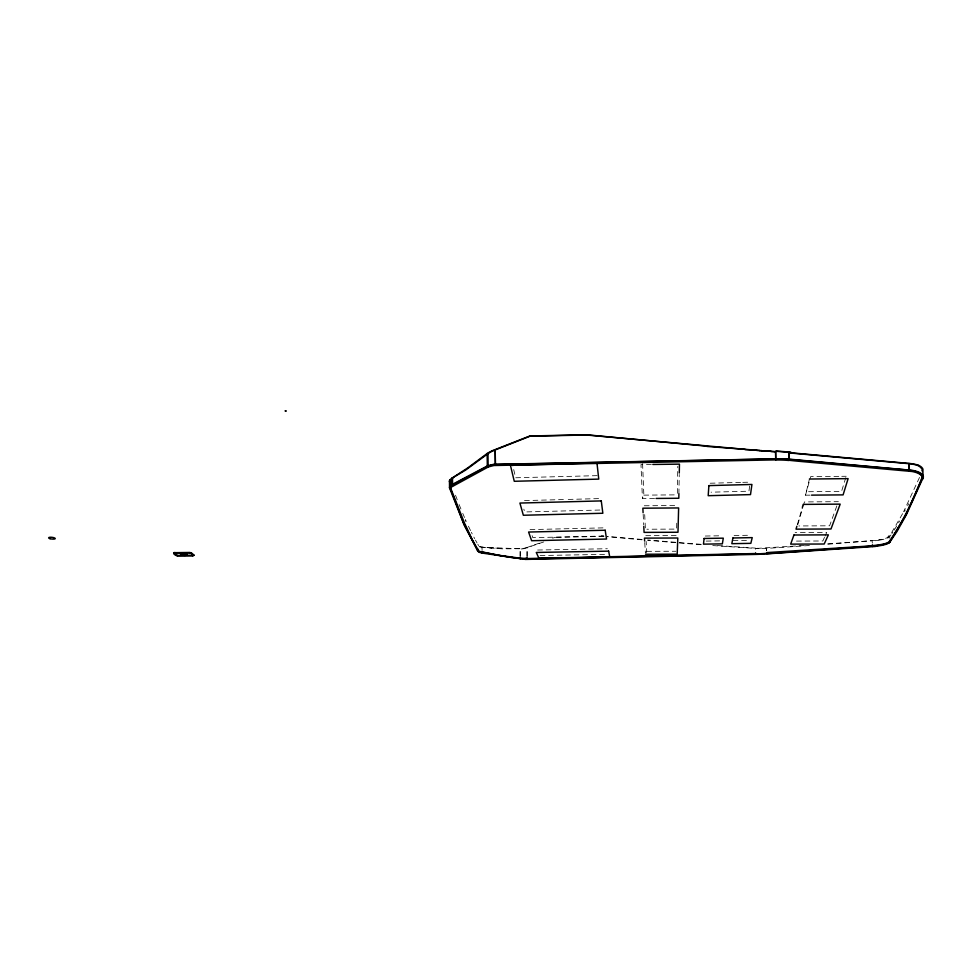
<?xml version="1.0" encoding="UTF-8"?>
<svg xmlns="http://www.w3.org/2000/svg" width="972" height="972" viewBox="0 0 972 972"><rect width="100%" height="100%" fill="white"/><g stroke="black" fill="none" stroke-linecap="round" stroke-linejoin="round"><path stroke-width="0.73" stroke-dasharray="4.86 3.65" d="M465.381 521.308L465.394 519.51L466.268 521.466M527.031 556.458L527.091 547.455L542.607 541.975M527.128 556.47L527.091 547.455L524.783 548.111A9.769 3.232 -18.8 0 1 520.567 548.755L485.818 547.467M520.518 556.434L520.603 548.694L502.293 548.852L481.565 547.358L481.517 550.31M519.971 556.409L520.044 548.973A10.558 3.584 -17.2 0 0 524.576 548.548M677.35 493.351L677.788 466.329M482.051 550.504L482.112 547.066L501.637 548.536M678.893 493.8L679.258 474.518M676.743 523.203L676.609 529.096L646.89 529.23M712.755 545.571L757.868 548.572M749.643 486.036L748.938 491.2L711.103 492.184M810.004 495.149L805.496 495.185L809.421 479.026M805.496 495.185L810.672 476.632L840.27 476.329M797.295 524.783L802.374 507.311M797.83 524.552L802.775 507.578M803.188 506.169L804.427 501.929L838.374 501.673M845.774 477.641L841.57 491.431L806.979 491.723M836.831 505.926L829.614 525.791L798.875 525.949M654.557 498.454L642.431 498.551L643.853 495.137L642.528 462.235M919.524 477.422L903.608 511.758M645.906 553.262L646.732 551.331L646.125 541.368M824.511 537.309L822.859 540.991L794.95 541.088M825.07 536.094L826.722 532.413L795.108 532.559M907.727 505.732L908.759 503.642M902.599 513.678L891.895 532.109L887.302 537.625A20.011 4.35 -1.3 0 1 880.45 539.582M898.65 522.681L899.635 520.968M896.706 525.986L893.827 530.651M891.944 533.567L892.879 532.121M891.008 534.965L888.238 537.723A20.971 4.739 -1.4 0 1 880.972 539.873M481.565 547.358L484.578 547.333M603.952 536.435L555.595 537.309L553.627 538.111M552.546 538.136L555.595 537.309M543.688 541.963L524.649 548.463M880.28 539.946L879.794 539.63M827.743 543.846L872.078 540.687A19.513 5.528 -2.3 0 0 879.672 539.654M827.901 544.211L872.078 540.687L872.334 543.069M804.002 545.499L759.229 548.244M809.421 545.499L765.377 548.487L758.196 548.22M710.204 483.23L741.296 482.391M742.778 482.355L750.177 482.148M524.503 500.592L566.712 499.474M568.219 499.426L599.87 498.587M597.173 475.648L515.646 477.774L512.852 465.965M599.833 510.033L524.613 511.952L523.835 509.134M530.044 529.606L603.855 527.857M603.624 536.034L532.826 537.662L531.429 533.628M734.103 535.536L750.676 535.22M733.107 540.639L749.448 540.335M537.625 550.031L607.354 548.73M540.104 555.534L606.978 554.332M705.32 536.034L721.795 535.766M706.219 541.088L720.993 540.857M651.337 464.47L640.985 464.592L642.431 498.551M841.752 476.316L846.199 476.268M643.853 495.137L677.326 494.857M644.29 505.768L677.144 505.525M645.773 535.681L676.415 535.548M646.732 551.331L675.904 551.258M905.211 509.802L904.713 511.588M758.913 548.609L757.504 548.196M757.164 548.548L755.414 548.463M717.786 545.571L755.438 548.099L755.584 551.707M701.079 544.32L678.881 542.558M701.079 544.685L678.893 542.935M675.747 542.303L647.692 539.946M675.759 542.68L647.729 540.311M642.018 539.448L607.318 536.374M642.055 539.825L607.379 536.738M601.34 535.827L603.904 536.058M487.057 547.576L491.844 548.062M477.835 544.284L478.625 545.596M477.045 542.923L475.454 540.08M473.838 537.079L474.652 538.597M471.371 532.267L472.198 533.907M470.533 530.578L467.994 525.245M464.519 517.505L462.733 513.35M460.935 509.012L459.1 504.48M457.241 499.742L455.346 494.797M890.121 537.03L889.101 536.313L889.234 538.257M644.728 542.522L645.408 552.764M643.16 514.249L643.707 524.831M644.703 514.565L645.408 529.242M766.677 550.541L766.41 548.062L766.507 550.48M482.27 546.981A9.283 2.867 -7.7 0 1 479.889 546.458M880.182 539.958A20.497 5.917 -2.3 0 1 872.2 541.052M481.711 547.272A10.157 3.244 -7 0 1 479.099 546.641"/><path stroke-width="1.46" d="M450.546 488.928L464.482 525.645L478.516 551.732L477.641 551.051L477.665 548.694M478.54 550.225L478.528 550.857L472.137 539.399L465.369 524.904M479.232 551.403C491.273 553.469 519.741 560.516 527.018 557.855M527.116 558.207L527.103 558.936L755.621 553.894A47.239 8.736 -1.9 0 0 766.75 553.347L766.774 552.655M519.959 557.746L520.336 559.082M449.368 480.994L449.696 480.022M481.492 551.744L481.881 553.032L525.488 559.422L755.694 554.417A46.243 8.323 -1.8 0 0 766.604 553.882L875.493 546.458M678.893 493.8L678.821 498.259L656.076 498.442M679.282 473.036L679.452 464.142L652.819 464.458M189.905 552.983L174.826 552.874C171.23 552.849 176.746 556.567 178.508 556.033L192.966 555.996L193.975 555.231L177.123 555.437L177.755 555.486M789.228 459.149L788.985 460.291L796.481 461.08L912.076 471.505A22.915 8.602 -4.5 0 1 922.331 478.066L906.013 514.528L889.514 542.498L897.034 531.429L906.463 514.565L923.4 477.033A24.021 8.845 -4.5 0 0 912.514 470.363L789.228 459.149L789.07 452.636L909.051 463.413A23.668 7.436 -3.4 0 1 917.118 464.835L917.689 465.017L916.341 465.041A22.526 7.193 -3.5 0 0 908.565 463.656L788.681 452.879L788.851 459.392L886.44 468.164L908.747 470.108L909.051 463.413L908.881 471.08M872.528 546.531L872.334 544.855M527.103 559.143L498.515 555.255L478.139 551.379M922.051 470.922L921.942 469.658M766.787 553.688L875.711 545.9M193.853 555.364L190.002 552.461L173.66 552.679L177.147 555.547M174.875 552.436L175.094 552.874M796.87 526.241L796.019 529.157L830.999 528.987L840.185 504.128L803.212 504.395L802.374 507.311M922.914 471.967L922.95 469.184A24.203 9.161 -4.2 0 0 917.847 464.956M922.063 479.439L923.072 478.649L922.914 472.866M789.155 459.246A54.335 22.417 -3.6 0 0 775.753 458.784L775.741 459.878L493.873 465.515L488.321 466.937L450.486 487.567L452.466 484.907L488.454 465.916L494.019 464.543L775.96 458.93L788.851 459.392M775.668 458.942L775.607 451.567L761.55 450.838M889.441 541.173C902.466 522.985 913.461 499.499 921.942 477.762M450.595 480.265L450.704 480.071A10.668 3.596 -9 0 1 452.709 478.54M889.477 542.546L888.821 543.154M488.138 466.086L487.98 453.657L487.142 453.511L468.115 467.654L451.664 478.382L451.749 484.773L452.539 485.806M487.98 453.657L465.637 470.071L451.664 478.382M889.732 542.279L890.388 540.809M492.415 451.057L495.137 449.951M706.911 446.184L586.274 434.739L529.837 435.991L492.136 450.777M745.062 449.331L586.31 434.994L529.922 436.246L495.21 449.927L495.416 464.47M285.294 410.816L286.06 410.889M285.938 411.144L285.258 411.035M905.09 516.484L905.892 514.467M872.394 545.814L766.604 552.606M450.51 481.529L449.416 481.359M450.51 481.517L449.489 481.565L450.473 484.323M527.006 558.548L755.657 553.53M192.857 555.559L192.274 555.534M809.421 479.026L848.119 478.637L843.089 494.882L811.511 495.137M645.493 554.234L677.192 554.162L677.8 538.002L644.448 538.136L644.643 541.064M775.498 451.822L770.845 451.506M770.954 451.251L759.314 450.668M759.411 450.413L744.977 449.586M761.647 450.583L756.702 450.473M756.799 450.218L706.851 446.44M190.33 552.849L191.46 553.372M488.078 467.034L487.312 465.989L487.142 453.511M481.735 553.007L479.184 552.266M191.496 552.922L193.926 555.085M477.629 550.893L463.535 523.337L449.538 487.968L450.498 488.928L450.522 487.786L465.369 525.269M464.482 524.224L465.357 526.18M495.21 449.927L495.368 465.369M755.645 554.149L755.633 552.922M643.087 512.73L642.857 508.198L678.626 507.943L677.994 532.243L644.084 532.389L643.78 526.338M775.607 451.567L775.778 458.869L493.497 464.337L487.531 465.831L451.494 484.858L449.769 486.304L449.538 487.944L449.489 481.845M452.49 478.516L452.575 484.858M450.51 481.808L450.522 482.574M889.283 541.562A19.841 3.937 -2.8 0 1 872.273 545.62M908.699 470.156A22.878 8.602 -4.5 0 1 921.942 478.455M775.984 451.3A54.055 5.395 3.4 0 1 790.588 452.49M488.114 453.632A11.822 4.107 -19 0 1 492.488 451.093M916.948 465.138A23.097 8.93 -4.3 0 1 921.432 468.431M775.717 460.011A53.193 22.113 -3.6 0 1 788.851 460.473M888.59 543.141A19.865 3.961 -2.8 0 1 875.262 546.313M776.093 451.032A55.149 5.65 3.3 0 1 790.965 452.235M449.817 480.022A11.676 3.815 -8.2 0 1 451.883 478.418M487.3 453.487A12.782 4.313 -17.4 0 1 492.111 450.874M889.465 542.303A20.813 4.35 -2.8 0 1 875.493 545.742M708.88 485.611L708.199 495.696L750.506 494.602L751.927 484.457L708.88 485.611M704.093 538.476L703.473 544.15L722.354 543.858L723.289 538.16L704.093 538.476M732.924 537.99L731.831 543.688L750.821 543.348L752.231 537.625L732.924 537.99M793.954 535.013L790.661 544.126L824.183 544.016L828.375 534.867L793.954 535.013M596.966 462.951L510.434 465.309L514.273 481.286L598.752 479.111L596.966 462.951M601.279 500.908L519.911 503.059L523.349 515.257L602.847 513.252L601.279 500.908M605.192 530.238L528.586 532.036L531.635 540.724L606.54 539.035L605.192 530.238M608.63 551.136L536.265 552.461L538.998 558.39L609.808 557.126L608.63 551.136M181.983 555.024A3.293 0.875 5.4 0 0 187.037 554.781A3.293 0.875 5.4 0 0 182.262 553.53A3.293 0.875 5.4 0 0 181.983 555.024M182.031 554.575A3.293 0.875 5.4 0 0 187.086 554.332A3.293 0.875 5.4 0 0 182.311 553.092A3.293 0.875 5.4 0 0 182.031 554.575M50.022 538.695A3.353 0.875 6.8 0 0 55.246 538.634A3.353 0.875 6.8 0 0 50.52 537.237A3.353 0.875 6.8 0 0 50.022 538.695"/></g></svg>
